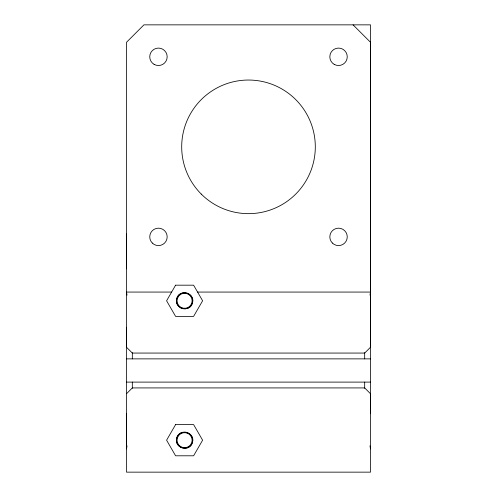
<?xml version="1.0" encoding="UTF-8"?>
<svg xmlns="http://www.w3.org/2000/svg" width="497" height="497" viewBox="0 0 497 497"><rect width="100%" height="100%" fill="white"/><g stroke="black" fill="none" stroke-linecap="round" stroke-linejoin="round"><path stroke-width="0.75" d="M126.511 413.746L126.511 448.915L127.015 445.859M126.511 327.237L126.511 347.254L132.32 353.063L364.68 353.063L370.489 347.254L370.489 24.85L143.937 24.85L126.511 42.276L126.511 472.15L370.489 472.15L370.489 42.276L353.063 24.85M126.511 268.834L126.511 233.975M370.489 413.746L370.489 393.73L364.68 387.921L132.32 387.921L126.511 393.73M369.985 295.125L370.489 292.068L197.576 292.068M171.62 292.068L126.511 292.068L127.015 295.125M126.511 358.871L370.489 358.871M126.511 382.106L370.489 382.106M369.985 445.859L370.489 448.915M364.68 352.677L364.68 358.871M364.68 382.106L364.68 388.306M132.32 352.677L132.32 358.871M132.32 382.106L132.32 388.306M176.746 298.678C173.658 308.668 190.134 313.079 192.457 302.884C195.538 292.901 179.069 288.484 176.746 298.678M176.746 438.093C173.658 448.083 190.134 452.5 192.457 442.305C195.538 432.315 179.069 427.905 176.746 438.093M175.596 285.185L166.594 300.784L175.596 316.378L193.606 316.378L202.608 300.784L193.606 285.185L175.596 285.185M175.596 424.606L166.594 440.199L175.596 455.792L193.606 455.792L202.608 440.199L193.606 424.606L175.596 424.606M180.535 307.823A8.132 8.132 0 0 0 192.73 300.784A8.132 8.132 0 0 0 180.535 293.739A8.132 8.132 0 0 0 180.535 307.823M180.535 447.244A8.132 8.132 0 0 0 192.73 440.199A8.132 8.132 0 0 0 180.535 433.154A8.132 8.132 0 0 0 180.535 447.244M180.821 307.32A7.554 7.554 0 0 0 192.153 300.784A7.554 7.554 0 0 0 180.821 294.243A7.554 7.554 0 0 0 180.821 307.32M180.821 446.741A7.554 7.554 0 0 0 192.153 440.199A7.554 7.554 0 0 0 180.821 433.657A7.554 7.554 0 0 0 180.821 446.741M201.26 194.078A66.803 66.803 0 0 0 313.029 164.134A66.803 66.803 0 0 0 231.211 82.316A66.803 66.803 0 0 0 201.26 194.078M154.101 64.349A8.716 8.716 0 0 0 167.172 56.801A8.716 8.716 0 0 0 154.101 49.253A8.716 8.716 0 0 0 154.101 64.349M334.183 64.349A8.716 8.716 0 0 0 347.254 56.801A8.716 8.716 0 0 0 334.183 49.253A8.716 8.716 0 0 0 334.183 64.349M332.381 243.045A8.716 8.716 0 0 0 346.956 239.138A8.716 8.716 0 0 0 336.283 228.465A8.716 8.716 0 0 0 332.381 243.045M152.299 243.045A8.716 8.716 0 0 0 166.874 239.138A8.716 8.716 0 0 0 156.201 228.465A8.716 8.716 0 0 0 152.299 243.045"/></g></svg>
